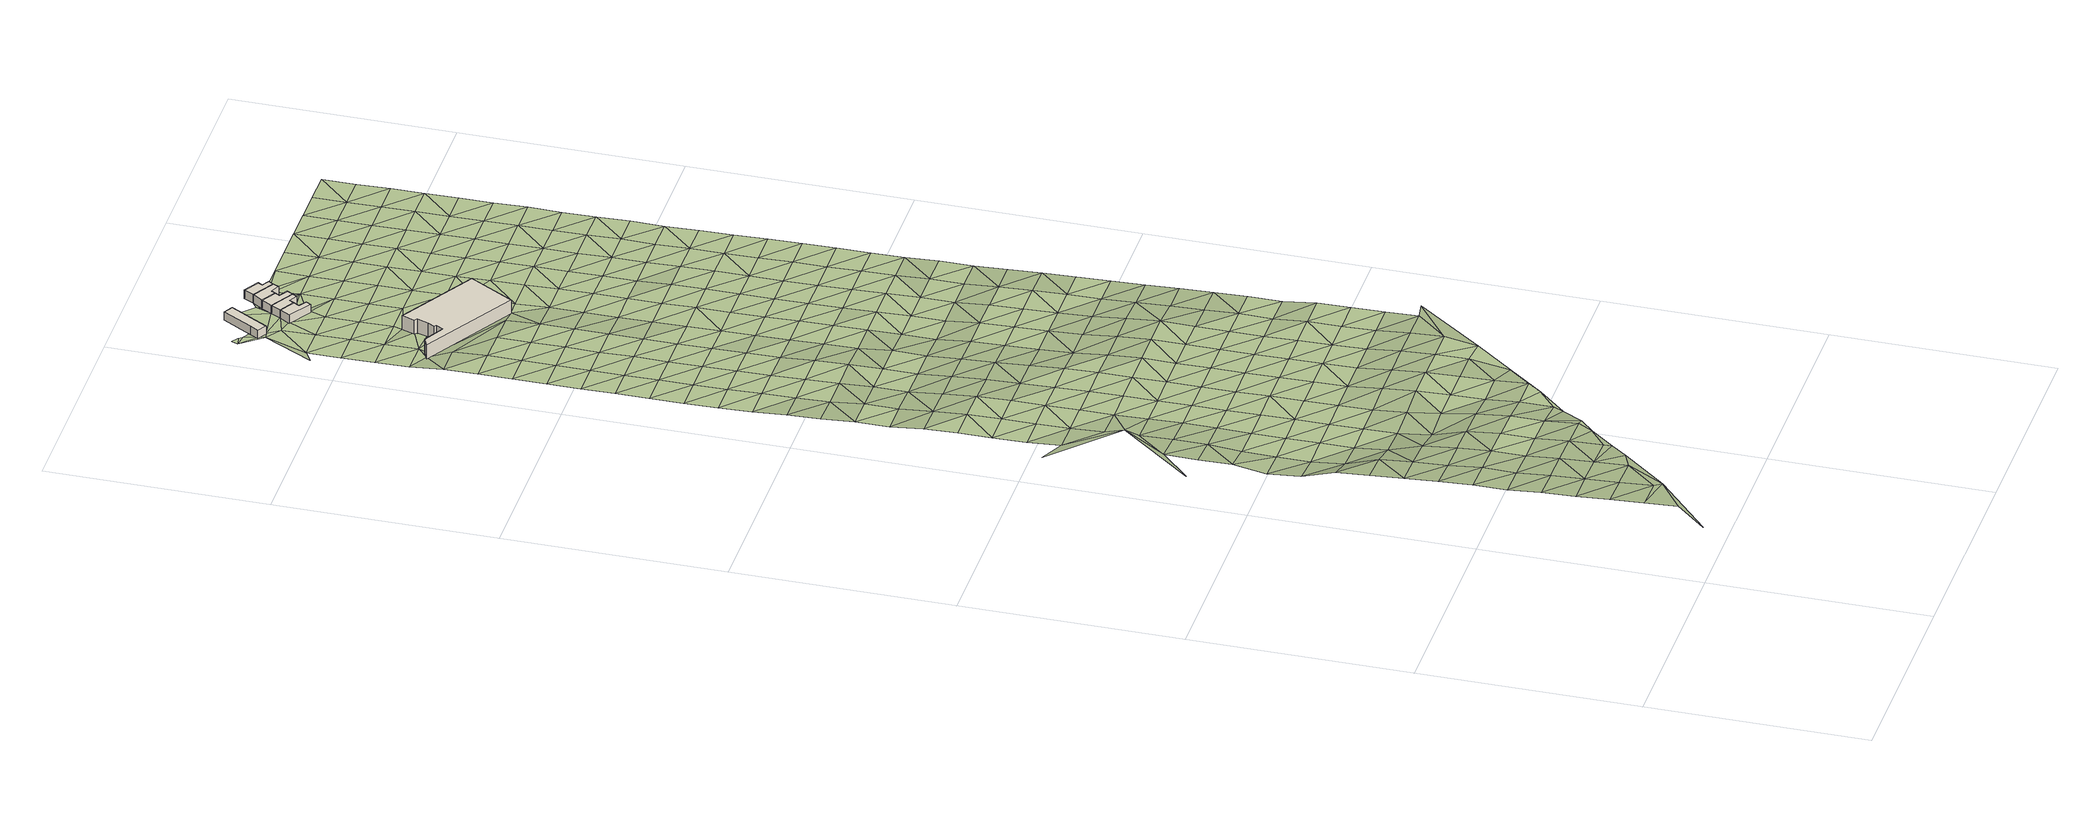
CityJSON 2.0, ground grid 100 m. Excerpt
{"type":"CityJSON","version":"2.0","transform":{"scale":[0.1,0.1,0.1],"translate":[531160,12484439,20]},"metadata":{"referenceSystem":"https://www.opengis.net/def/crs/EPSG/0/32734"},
"CityObjects":{
"building1":{"type":"Building","attributes":{"address":"Salt River Blackpool Football Club 9 Shelley Road Salt River 7925 Cape Town","building":"pavilion","building:levels":2,"building_height":6.9,"plus_code":"4FRW3F87+94C","ground_height":21.06,"roof_height":27.96},"geometry":[{"type":"Solid","lod":"1","boundaries":[[[[0,1,2,3]],[[1,4,5,2]],[[4,6,7,5]],[[6,8,9,7]],[[8,10,11,9]],[[10,12,13,11]],[[12,14,15,13]],[[14,16,17,15]],[[16,18,19,17]],[[18,20,21,19]],[[20,0,3,21]],[[3,2,5,7,9,11,13,15,17,19,21]],[[20,18,16,14,12,10,8,6,4,1,0]]]]}]},
"building2":{"type":"Building","attributes":{"address":"Shelley Road Salt River Cape Town","building":"house","building:levels":1,"building_height":4.1,"plus_code":"4FRW3F87+M2R","ground_height":20.4,"roof_height":24.5},"geometry":[{"type":"Solid","lod":"1","boundaries":[[[[22,23,24,25]],[[23,26,27,24]],[[26,28,29,27]],[[28,30,31,29]],[[30,22,25,31]],[[25,24,27,29,31]],[[30,28,26,23,22]]]]}]},
"building3":{"type":"Building","attributes":{"address":"Shelley Road Salt River Cape Town","building":"house","building:levels":1,"building_height":4.1,"plus_code":"4FRW3F87+J36","ground_height":20.52,"roof_height":24.62},"geometry":[{"type":"Solid","lod":"1","boundaries":[[[[32,33,34,35]],[[33,36,37,34]],[[36,38,39,37]],[[38,40,41,39]],[[40,42,43,41]],[[42,32,35,43]],[[35,34,37,39,41,43]],[[42,40,38,36,33,32]]]]}]},
"building4":{"type":"Building","attributes":{"address":"Shelley Road Salt River Cape Town","building":"house","building:levels":1,"building_height":4.1,"plus_code":"4FRW3F87+J3R","ground_height":20.49,"roof_height":24.59},"geometry":[{"type":"Solid","lod":"1","boundaries":[[[[33,32,35,34]],[[32,44,45,35]],[[44,46,47,45]],[[46,48,49,47]],[[48,50,51,49]],[[50,33,34,51]],[[34,35,45,47,49,51]],[[50,48,46,44,32,33]]]]}]},
"building5":{"type":"Building","attributes":{"address":"Shelley Road Salt River Cape Town","building":"house","building:levels":1,"building_height":4.1,"plus_code":"4FRW3F87+M34","ground_height":20.49,"roof_height":24.59},"geometry":[{"type":"Solid","lod":"1","boundaries":[[[[50,48,49,51]],[[48,52,53,49]],[[52,54,55,53]],[[54,56,57,55]],[[56,58,59,57]],[[58,50,51,59]],[[51,49,53,55,57,59]],[[58,56,54,52,48,50]]]]}]},
"building6":{"type":"Building","attributes":{"address":"Shelley Road Salt River Cape Town","building":"house","building:levels":1,"building_height":4.1,"plus_code":"4FRW3F87+M3Q","ground_height":20.49,"roof_height":24.59},"geometry":[{"type":"Solid","lod":"1","boundaries":[[[[58,56,57,59]],[[56,60,61,57]],[[60,62,63,61]],[[62,64,65,63]],[[64,66,67,65]],[[66,58,59,67]],[[59,57,61,63,65,67]],[[66,64,62,60,56,58]]]]}]},
"building7":{"type":"Building","attributes":{"address":"Shelley Road Salt River Cape Town","building":"house","building:levels":1,"building_height":4.1,"plus_code":"4FRW3F87+M4J","ground_height":20.49,"roof_height":24.59},"geometry":[{"type":"Solid","lod":"1","boundaries":[[[[66,64,65,67]],[[64,68,69,65]],[[68,70,71,69]],[[70,72,73,71]],[[72,74,75,73]],[[74,66,67,75]],[[67,65,69,71,73,75]],[[74,72,70,68,64,66]]]]}]},
"terrain1":{"type":"TINRelief","geometry":[{"type":"CompositeSurface","lod":"1","boundaries":[[[76,77,78]],[[79,78,77]],[[80,79,81]],[[81,79,77]],[[80,82,83]],[[81,82,80]],[[84,83,85]],[[82,85,83]],[[86,87,84]],[[81,77,88]],[[85,86,84]],[[81,88,82]],[[89,90,87]],[[85,82,88]],[[86,89,87]],[[91,90,92]],[[89,92,90]],[[77,93,88]],[[94,86,85]],[[88,95,85]],[[96,97,91]],[[86,94,89]],[[92,96,91]],[[94,85,95]],[[95,88,93]],[[98,97,99]],[[92,89,100]],[[96,101,97]],[[89,94,100]],[[98,99,102]],[[97,101,99]],[[103,96,92]],[[104,95,93]],[[100,103,92]],[[105,102,106]],[[94,95,107]],[[96,108,101]],[[95,104,109]],[[102,99,106]],[[94,107,100]],[[103,108,96]],[[95,109,107]],[[110,111,105]],[[106,110,105]],[[101,112,99]],[[100,113,103]],[[108,114,101]],[[111,115,116]],[[113,100,107]],[[99,112,106]],[[110,115,111]],[[101,114,112]],[[104,117,109]],[[117,107,109]],[[108,103,118]],[[113,119,103]],[[120,116,121]],[[106,122,110]],[[115,123,116]],[[114,108,118]],[[122,106,112]],[[103,119,118]],[[124,125,126]],[[120,121,125]],[[113,107,127]],[[116,123,121]],[[107,117,127]],[[115,110,128]],[[110,122,128]],[[112,114,129]],[[130,119,113]],[[118,131,114]],[[123,115,132]],[[121,133,125]],[[127,130,113]],[[127,117,134]],[[122,112,129]],[[128,132,115]],[[114,131,129]],[[118,119,135]],[[125,133,136]],[[137,121,123]],[[127,134,130]],[[130,135,119]],[[138,126,139]],[[122,140,128]],[[123,132,137]],[[126,125,136]],[[141,131,118]],[[129,140,122]],[[133,121,142]],[[135,141,118]],[[134,143,130]],[[132,128,144]],[[137,142,121]],[[145,139,146]],[[140,144,128]],[[139,126,147]],[[136,133,148]],[[129,131,149]],[[135,130,150]],[[146,139,147]],[[141,151,131]],[[132,152,137]],[[133,142,148]],[[130,143,150]],[[153,154,145]],[[129,149,140]],[[144,152,132]],[[131,151,149]],[[155,141,135]],[[126,136,156]],[[146,153,145]],[[142,137,157]],[[148,156,136]],[[150,155,135]],[[144,140,158]],[[147,126,159]],[[152,157,137]],[[160,154,161]],[[159,146,147]],[[141,162,151]],[[153,163,154]],[[140,149,158]],[[142,164,148]],[[155,162,141]],[[126,156,159]],[[150,143,165]],[[166,160,161]],[[152,144,167]],[[154,163,161]],[[157,164,142]],[[158,167,144]],[[155,150,165]],[[153,146,168]],[[156,148,169]],[[151,170,149]],[[146,159,171]],[[162,172,151]],[[166,173,174]],[[164,169,148]],[[163,153,168]],[[157,152,175]],[[149,170,158]],[[161,173,166]],[[146,171,168]],[[152,167,176]],[[151,172,170]],[[156,177,159]],[[162,155,178]],[[155,165,178]],[[179,174,180]],[[157,175,164]],[[169,177,156]],[[152,176,175]],[[167,158,181]],[[173,180,174]],[[161,163,182]],[[171,159,183]],[[172,162,184]],[[168,185,163]],[[181,158,170]],[[169,164,186]],[[177,183,159]],[[178,184,162]],[[179,187,188]],[[173,161,182]],[[176,167,189]],[[180,190,179]],[[163,185,182]],[[164,175,186]],[[171,191,168]],[[189,167,181]],[[188,187,192]],[[177,169,193]],[[170,172,194]],[[187,179,190]],[[183,191,171]],[[165,195,178]],[[172,184,196]],[[176,197,175]],[[186,193,169]],[[180,173,198]],[[185,168,199]],[[170,194,181]],[[182,200,173]],[[197,176,189]],[[172,196,194]],[[184,178,195]],[[201,192,202]],[[191,199,168]],[[190,180,198]],[[183,177,203]],[[175,204,186]],[[202,192,187]],[[173,200,198]],[[177,193,205]],[[185,206,182]],[[189,181,207]],[[204,175,197]],[[201,208,209]],[[183,203,191]],[[199,206,185]],[[177,205,203]],[[181,194,207]],[[193,186,210]],[[184,211,196]],[[202,208,201]],[[212,187,190]],[[200,182,213]],[[184,195,211]],[[198,214,190]],[[210,186,204]],[[209,215,216]],[[199,191,217]],[[218,197,189]],[[194,196,211]],[[206,213,182]],[[207,219,189]],[[202,187,212]],[[193,220,205]],[[208,215,209]],[[214,212,190]],[[191,203,217]],[[200,221,198]],[[197,218,204]],[[193,210,220]],[[218,189,219]],[[222,216,223]],[[206,199,224]],[[194,225,207]],[[213,221,200]],[[208,202,226]],[[223,216,215]],[[217,224,199]],[[225,194,211]],[[214,198,227]],[[205,228,203]],[[210,204,229]],[[226,202,212]],[[220,230,205]],[[222,231,232]],[[211,195,233]],[[219,207,234]],[[221,227,198]],[[218,229,204]],[[208,235,215]],[[213,206,236]],[[203,228,217]],[[231,222,223]],[[206,224,237]],[[205,230,228]],[[234,207,225]],[[220,210,238]],[[235,208,226]],[[239,232,240]],[[214,241,212]],[[213,236,221]],[[219,242,218]],[[233,225,211]],[[227,243,214]],[[206,237,236]],[[229,238,210]],[[244,223,215]],[[224,217,245]],[[240,232,231]],[[242,219,234]],[[226,212,241]],[[246,230,220]],[[215,235,244]],[[241,214,243]],[[245,217,228]],[[239,247,248]],[[227,221,249]],[[250,229,218]],[[238,246,220]],[[231,223,251]],[[237,224,252]],[[234,225,253]],[[247,239,240]],[[221,236,249]],[[250,218,242]],[[233,253,225]],[[235,226,254]],[[244,251,223]],[[252,224,245]],[[255,248,256]],[[243,227,257]],[[228,230,258]],[[229,259,238]],[[254,226,241]],[[246,260,230]],[[261,240,231]],[[237,262,236]],[[263,242,234]],[[256,248,247]],[[249,257,227]],[[229,250,259]],[[264,244,235]],[[228,258,245]],[[251,261,231]],[[262,237,252]],[[230,260,258]],[[253,263,234]],[[265,255,266]],[[246,238,267]],[[235,254,264]],[[240,268,247]],[[241,243,269]],[[236,270,249]],[[242,271,250]],[[266,255,256]],[[243,257,272]],[[238,259,267]],[[251,244,273]],[[252,245,274]],[[261,268,240]],[[270,236,262]],[[263,271,242]],[[265,275,276]],[[254,241,269]],[[260,246,277]],[[264,273,244]],[[269,243,272]],[[245,258,274]],[[256,247,278]],[[257,249,279]],[[275,265,266]],[[267,277,246]],[[261,251,280]],[[259,250,281]],[[233,282,253]],[[268,278,247]],[[279,249,270]],[[271,283,250]],[[284,276,285]],[[264,254,286]],[[262,252,287]],[[288,263,253]],[[273,280,251]],[[274,289,252]],[[256,290,266]],[[257,291,272]],[[292,258,260]],[[259,281,267]],[[293,276,275]],[[269,286,254]],[[260,277,294]],[[250,283,281]],[[285,276,293]],[[295,268,261]],[[270,262,287]],[[271,263,288]],[[278,290,256]],[[257,279,291]],[[287,252,289]],[[284,296,297]],[[298,273,264]],[[258,292,274]],[[280,295,261]],[[260,294,292]],[[285,296,284]],[[266,299,275]],[[277,267,300]],[[286,298,264]],[[278,268,301]],[[272,302,269]],[[270,303,279]],[[283,271,304]],[[290,299,266]],[[288,253,282]],[[291,305,272]],[[300,267,281]],[[306,297,307]],[[308,280,273]],[[289,274,309]],[[295,301,268]],[[287,303,270]],[[288,304,271]],[[285,310,296]],[[275,311,293]],[[269,302,286]],[[277,312,294]],[[307,297,296]],[[298,308,273]],[[302,272,305]],[[309,274,292]],[[313,290,278]],[[291,279,314]],[[315,281,283]],[[299,311,275]],[[312,277,300]],[[306,316,317]],[[295,280,318]],[[289,319,287]],[[301,313,278]],[[314,279,303]],[[283,304,315]],[[320,321,317]],[[296,310,322]],[[298,286,323]],[[294,324,292]],[[316,306,307]],[[308,318,280]],[[319,289,309]],[[293,325,285]],[[299,290,326]],[[327,305,291]],[[300,281,328]],[[322,310,329]],[[286,302,323]],[[324,294,312]],[[330,301,295]],[[303,287,331]],[[290,313,326]],[[314,327,291]],[[315,328,281]],[[307,296,332]],[[333,296,322]],[[334,308,298]],[[335,317,316]],[[318,330,295]],[[331,287,319]],[[293,311,325]],[[329,336,322]],[[311,299,337]],[[332,296,333]],[[309,292,338]],[[300,339,312]],[[323,334,298]],[[292,324,340]],[[313,301,341]],[[305,342,302]],[[314,303,343]],[[344,345,346]],[[320,317,347]],[[317,335,347]],[[326,337,299]],[[327,348,305]],[[300,328,339]],[[344,346,349]],[[349,346,350]],[[320,350,346]],[[316,307,351]],[[308,352,318]],[[319,309,338]],[[330,341,301]],[[343,303,331]],[[292,340,338]],[[332,0,307]],[[302,342,323]],[[332,333,353]],[[334,352,308]],[[342,305,348]],[[0,351,307]],[[320,354,350]],[[350,355,349]],[[356,326,313]],[[324,312,357]],[[358,285,325]],[[337,325,311]],[[339,359,312]],[[360,335,316]],[[327,314,361]],[[319,362,331]],[[320,347,354]],[[341,356,313]],[[314,343,363]],[[330,318,364]],[[323,365,334]],[[340,324,357]],[[351,360,316]],[[352,366,318]],[[362,319,338]],[[357,312,359]],[[367,337,326]],[[348,327,361]],[[335,368,347]],[[365,323,342]],[[314,363,361]],[[330,364,341]],[[356,367,326]],[[318,366,364]],[[354,347,33]],[[352,334,369]],[[343,331,370]],[[340,371,338]],[[360,372,335]],[[358,325,337]],[[362,373,331]],[[335,372,368]],[[334,365,369]],[[371,340,357]],[[33,347,368]],[[374,351,0]],[[356,341,375]],[[342,348,376]],[[363,343,370]],[[367,377,337]],[[361,378,348]],[[331,373,370]],[[358,337,377]],[[50,354,33]],[[351,374,360]],[[366,352,379]],[[380,362,338]],[[341,364,375]],[[30,354,50]],[[365,342,376]],[[369,379,352]],[[376,348,378]],[[380,338,371]],[[372,381,368]],[[382,367,356]],[[363,383,361]],[[372,360,384]],[[366,385,364]],[[373,362,386]],[[375,382,356]],[[370,383,363]],[[365,387,369]],[[377,388,358]],[[389,374,0]],[[374,384,360]],[[366,379,385]],[[362,380,386]],[[367,390,377]],[[378,361,391]],[[50,392,30]],[[42,40,32]],[[387,365,376]],[[372,393,381]],[[364,394,375]],[[382,390,367]],[[383,391,361]],[[58,392,50]],[[32,40,46]],[[389,0,395]],[[379,369,396]],[[370,373,397]],[[44,32,46]],[[372,384,393]],[[394,364,385]],[[386,398,373]],[[395,358,388]],[[40,381,393]],[[392,58,66]],[[396,369,387]],[[388,377,399]],[[400,382,375]],[[378,401,376]],[[383,370,397]],[[390,402,377]],[[391,403,378]],[[373,398,397]],[[40,404,46]],[[405,384,374]],[[379,406,385]],[[400,375,394]],[[404,40,393]],[[54,52,56]],[[376,401,387]],[[46,404,48]],[[389,405,374]],[[377,402,399]],[[406,379,396]],[[401,378,403]],[[390,382,407]],[[48,404,52]],[[52,62,56]],[[60,56,62]],[[393,384,408]],[[394,385,409]],[[391,383,410]],[[382,400,407]],[[388,411,395]],[[397,412,383]],[[62,52,404]],[[396,387,413]],[[405,408,384]],[[411,388,399]],[[409,385,406]],[[404,64,62]],[[390,414,402]],[[403,391,410]],[[387,401,413]],[[383,412,410]],[[404,393,415]],[[400,394,416]],[[414,390,407]],[[389,395,417]],[[72,70,418]],[[418,70,68]],[[417,405,389]],[[419,406,396]],[[408,415,393]],[[416,394,409]],[[413,419,396]],[[404,420,64]],[[411,417,395]],[[421,399,402]],[[400,422,407]],[[403,423,401]],[[68,64,420]],[[414,424,402]],[[410,425,403]],[[406,426,409]],[[415,420,404]],[[400,416,422]],[[418,68,427]],[[428,408,405]],[[399,421,411]],[[401,423,413]],[[417,429,405]],[[402,424,421]],[[419,426,406]],[[423,403,425]],[[407,430,414]],[[408,428,415]],[[420,427,68]],[[405,429,428]],[[430,407,422]],[[431,417,411]],[[416,409,432]],[[413,433,419]],[[426,434,409]],[[424,414,435]],[[431,411,421]],[[433,413,423]],[[420,415,436]],[[416,432,422]],[[430,435,414]],[[409,434,432]],[[429,417,437]],[[426,419,438]],[[415,428,436]],[[439,421,424]],[[417,431,437]],[[419,433,438]],[[440,427,420]],[[430,422,441]],[[439,424,435]],[[434,426,442]],[[436,440,420]],[[441,422,432]],[[428,429,443]],[[431,421,444]],[[437,445,429]],[[438,442,426]],[[446,435,430]],[[444,421,439]],[[428,443,436]],[[434,447,432]],[[440,448,427]],[[429,445,443]],[[441,446,430]],[[437,431,449]],[[434,442,447]],[[444,449,431]],[[436,450,440]],[[439,435,451]],[[432,452,441]],[[446,453,435]],[[454,445,437]],[[450,436,443]],[[452,432,447]],[[451,444,439]],[[449,454,437]],[[451,435,453]],[[448,440,455]],[[445,456,443]],[[446,441,457]],[[450,458,440]],[[452,459,441]],[[454,456,445]],[[449,444,460]],[[453,446,457]],[[440,458,455]],[[444,451,461]],[[441,459,457]],[[450,443,462]],[[454,449,460]],[[456,462,443]],[[444,461,460]],[[463,458,450]],[[451,453,464]],[[457,465,453]],[[454,466,456]],[[462,463,450]],[[461,451,464]],[[466,454,460]],[[464,453,465]],[[455,458,467]],[[463,467,458]],[[468,462,456]],[[461,469,460]],[[466,470,456]],[[469,461,464]],[[462,468,463]],[[467,471,455]],[[456,470,468]],[[472,466,460]],[[472,460,469]],[[467,463,473]],[[470,466,474]],[[463,468,473]],[[466,472,474]],[[475,471,467]],[[473,475,467]],[[468,470,476]],[[474,477,470]],[[468,476,473]],[[475,478,471]],[[470,477,476]],[[473,479,475]],[[479,473,476]],[[478,475,480]],[[479,481,475]],[[475,481,480]]]}]}
},
"vertices":[
[442,5817,19],[419,5758,19],[419,5758,88],[442,5817,88],[431,5749,19],[431,5749,88],[415,5698,19],[415,5698,88],[397,5664,19],[397,5664,88],[406,5658,19],[406,5658,88],[387,5625,19],[387,5625,88],[290,5677,19],[290,5677,88],[247,5656,19],[247,5656,88],[680,5405,19],[680,5405,88],[799,5609,19],[799,5609,88],
[324,6564,12],[247,6428,12],[247,6428,53],[324,6564,53],[223,6389,12],[223,6389,53],[265,6364,12],[265,6364,53],[368,6540,12],[368,6540,53],
[470,6298,13],[400,6339,13],[400,6339,54],[470,6298,54],[371,6292,13],[371,6292,54],[476,6226,13],[476,6226,54],[490,6249,13],[490,6249,54],[454,6272,13],[454,6272,54],
[482,6319,13],[482,6319,54],[519,6298,13],[519,6298,54],[534,6321,13],[534,6321,54],[425,6384,13],[425,6384,54],
[549,6348,13],[549,6348,54],[509,6372,13],[509,6372,54],[522,6393,13],[522,6393,54],[453,6433,13],[453,6433,54],
[532,6411,13],[532,6411,54],[573,6392,13],[573,6392,54],[588,6420,13],[588,6420,54],[484,6480,13],[484,6480,54],
[602,6444,13],[602,6444,54],[568,6464,13],[568,6464,54],[580,6484,13],[580,6484,54],[509,6525,13],[509,6525,54],
[1,7,283],[324,272,254],[152,157,268],[152,307,261],[152,457,252],[302,307,254],[302,457,244],[152,607,243],[152,757,236],[302,607,236],[302,757,228],[152,907,224],[452,457,236],[302,907,217],[152,1057,224],[152,1207,216],[302,1057,217],[523,489,236],[452,757,221],[452,607,228],[302,1207,204],[152,1357,206],[152,1507,196],[302,1507,181],[452,907,208],[302,1357,196],[152,1657,184],[452,1057,208],[605,571,220],[152,1807,140],[302,1657,134],[602,757,215],[452,1207,197],[602,607,220],[302,1807,119],[152,1957,127],[452,1507,137],[602,907,203],[452,1357,182],[302,1957,118],[152,2107,148],[711,686,209],[602,1207,187],[602,1057,203],[152,2257,147],[302,2257,131],[452,1657,121],[302,2107,120],[1,2268,155],[152,2407,147],[330,2626,124],[752,757,209],[452,1807,120],[602,1507,126],[752,907,197],[602,1357,143],[452,1957,119],[302,2407,131],[776,750,209],[752,1057,197],[302,2557,125],[452,2107,117],[25,2904,128],[152,2857,116],[602,1657,122],[752,1207,182],[452,2257,119],[881,860,172],[602,1807,121],[152,3007,107],[302,2857,109],[302,2707,116],[452,2407,119],[752,1507,138],[903,907,172],[752,1357,157],[602,1957,120],[302,3007,106],[152,3157,105],[903,1057,172],[452,2557,114],[602,2107,118],[752,1657,124],[452,2707,110],[152,3307,104],[302,3307,103],[903,1207,161],[302,3157,106],[602,2257,115],[1004,992,172],[152,3457,99],[752,1807,121],[452,3007,106],[602,2407,115],[903,1507,151],[452,2857,108],[903,1357,157],[302,3457,94],[152,3607,84],[752,2107,118],[752,1957,120],[602,2557,112],[1053,1057,172],[152,3757,84],[302,3607,79],[903,1657,138],[452,3307,99],[602,2707,110],[1053,1207,161],[452,3157,105],[752,2257,113],[302,3907,65],[152,3907,72],[903,1807,124],[302,3757,79],[602,2857,108],[152,4057,66],[752,2407,113],[1053,1507,151],[1163,1165,154],[1053,1357,157],[903,1957,120],[452,3607,72],[602,3007,103],[452,3457,88],[152,4207,57],[302,4057,59],[752,2707,110],[903,2107,117],[752,2557,112],[602,3157,98],[1053,1657,138],[302,4207,56],[152,4357,52],[903,2257,114],[1203,1357,150],[452,3907,63],[602,3307,92],[452,3757,72],[302,4357,52],[152,4507,50],[752,2857,109],[1053,1957,120],[1053,1807,124],[903,2407,114],[602,3457,83],[152,4657,48],[302,4507,49],[752,3007,105],[1203,1507,148],[452,4057,58],[602,3607,69],[903,2707,113],[1053,2107,117],[903,2557,113],[302,4657,48],[152,4807,47],[1315,1348,148],[1203,1657,139],[452,4207,54],[752,3307,84],[752,3157,95],[1053,2257,114],[152,4957,46],[302,4807,46],[602,3907,65],[1203,1807,124],[602,3757,69],[452,4357,51],[903,2857,104],[1053,2407,114],[302,4957,44],[152,5107,46],[752,3457,77],[1203,1957,119],[452,4507,48],[903,3007,89],[1353,1507,146],[602,4057,60],[152,5257,46],[302,5107,44],[752,3607,67],[1053,2707,113],[1203,2107,117],[1053,2557,113],[452,4657,46],[903,3157,81],[1353,1657,137],[602,4207,51],[152,5407,44],[302,5257,44],[1203,2257,111],[452,4807,46],[752,3907,52],[903,3307,75],[1353,1807,124],[752,3757,67],[602,4357,48],[1053,2857,104],[302,5407,43],[152,5557,41],[1203,2407,111],[452,4957,43],[903,3457,70],[602,4507,45],[1353,2107,118],[1586,1671,124],[1353,1957,119],[152,5707,29],[247,5656,25],[752,4057,49],[1053,3157,81],[1503,1657,130],[1053,3007,89],[452,5107,43],[903,3607,55],[1203,2707,112],[302,5557,36],[1203,2557,111],[602,4657,42],[302,5707,25],[152,5857,25],[752,4207,45],[452,5257,42],[1353,2257,107],[602,4807,42],[903,3907,52],[1053,3307,75],[1503,1807,123],[903,3757,55],[152,6007,24],[302,5857,22],[752,4357,41],[1203,2857,99],[290,5677,25],[452,5407,40],[1353,2407,107],[602,4957,42],[1053,3457,70],[1503,1957,121],[302,6007,22],[152,6157,22],[752,4507,39],[1203,3007,85],[235,6358,16],[101,6127,22],[397,5664,24],[903,4057,49],[1353,2557,100],[602,5407,34],[602,5107,42],[1053,3607,55],[1503,2107,119],[387,5625,32],[752,4657,37],[1203,3157,78],[419,5758,24],[415,5698,24],[903,4207,45],[302,6157,20],[406,5658,24],[602,5257,40],[1353,2857,88],[1503,2257,101],[1353,2707,95],[752,4807,33],[1053,3907,49],[1203,3307,72],[194,6467,18],[163,6486,18],[152,6457,18],[302,6307,16],[1053,3757,55],[206,6451,18],[223,6389,18],[452,5857,19],[903,4357,41],[431,5749,24],[265,6364,16],[247,6428,16],[752,4957,31],[1503,2557,95],[680,5405,23],[1503,2407,101],[452,6007,18],[1203,3607,53],[1353,3007,80],[1203,3457,67],[903,4657,37],[1053,4057,44],[903,4507,39],[752,5107,31],[371,6292,16],[1053,4207,41],[1353,3307,70],[1503,2707,89],[452,6157,18],[1353,3157,76],[602,5857,17],[903,4807,33],[1203,3907,48],[752,5257,29],[1203,3757,53],[1053,4357,38],[1503,2857,82],[476,6226,18],[903,4957,31],[1353,3457,64],[602,6007,15],[1053,4507,37],[1503,3007,76],[1203,4057,43],[752,5407,23],[752,5707,16],[903,5107,31],[1353,3607,52],[452,6457,13],[602,6157,14],[1053,4657,36],[799,5609,20],[1203,4207,38],[1503,3307,66],[1503,3157,72],[903,5407,23],[1053,4807,33],[1353,3907,44],[903,5257,29],[1353,3757,52],[602,6307,13],[752,5857,15],[1203,4357,35],[1053,4957,26],[752,6007,13],[1203,4507,34],[1503,3607,49],[903,5557,20],[1503,3457,58],[1353,4057,41],[1053,5107,26],[752,6157,11],[1203,4657,34],[903,5707,16],[602,6457,13],[1353,4207,37],[752,6307,9],[1053,5407,22],[1203,4807,31],[1503,3907,42],[1053,5257,24],[1503,3757,49],[1353,4357,36],[752,6457,9],[903,6007,13],[903,5857,15],[1203,4957,25],[1053,5557,19],[1353,4657,29],[1503,4057,39],[1353,4507,31],[1203,5107,25],[903,6157,11],[1053,5707,16],[1503,4207,38],[1203,5257,21],[903,6307,9],[1353,4807,28],[1503,4357,36],[1053,6007,12],[1203,5407,19],[1053,5857,13],[1353,4957,24],[1503,4507,33],[903,6457,9],[1203,5557,18],[1053,6157,10],[1353,5257,20],[1503,4657,28],[1353,5107,24],[1203,5707,16],[1053,6457,8],[1203,5857,13],[1503,4957,21],[1053,6307,8],[1503,4807,24],[1353,5557,16],[1353,5407,16],[1203,6007,11],[1203,6157,9],[1503,5257,17],[1503,5107,21],[1353,5707,13],[1203,6307,8],[1353,6007,10],[1503,5407,15],[1353,5857,12],[1203,6457,8],[1503,5557,15],[1353,6157,8],[1503,5707,12],[1353,6307,6],[1503,6007,8],[1503,5857,10],[1353,6457,6],[1503,6157,8],[1503,6457,3],[1503,6307,3]
]}
